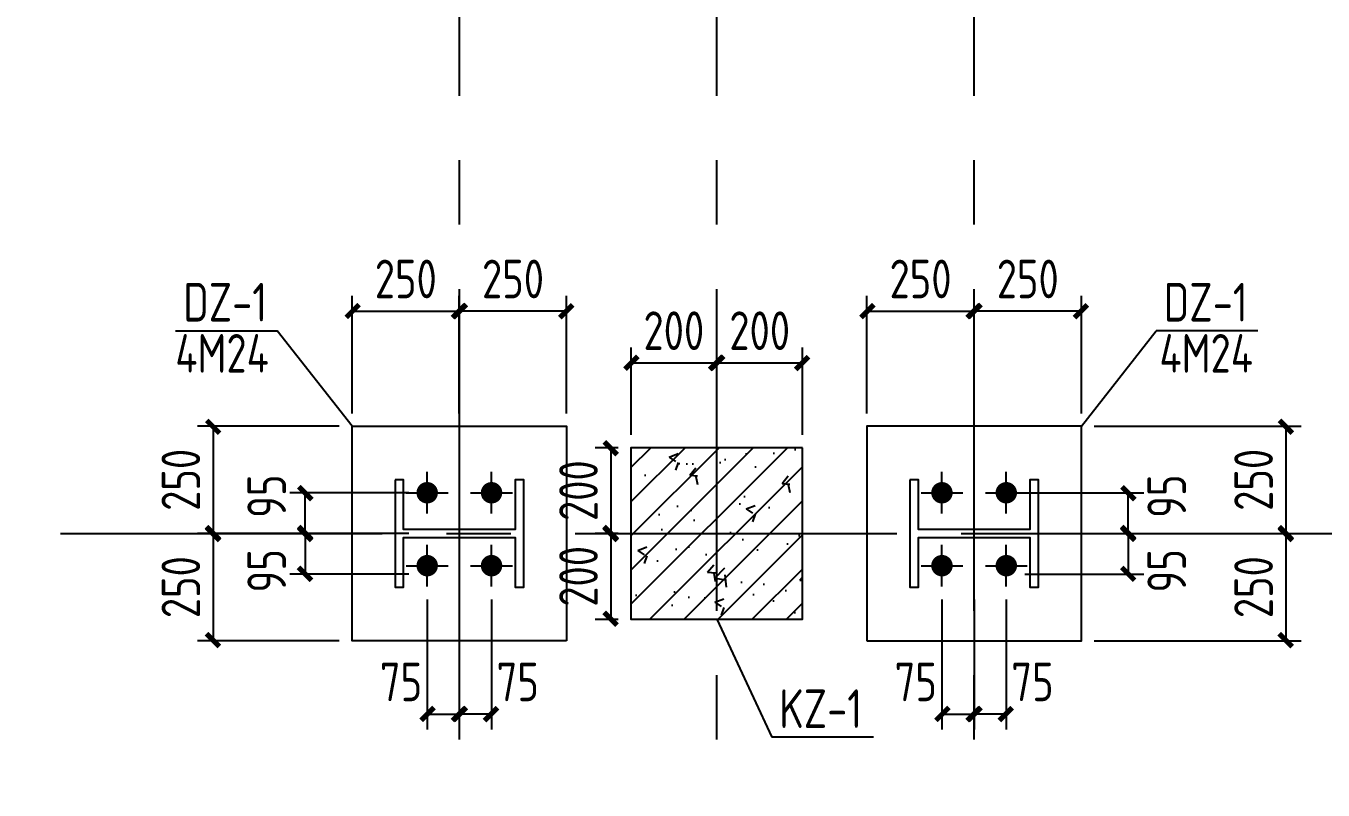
# Model space of a CAD drawing. Header units: millimetres. Extents: x 866309 to 879639, y 39442 to 44891.
# Drawn here: x 868730.6 to 868831.4, y 39650 to 39709.3 of the extents above; entities that cross this region are included whole.
import ezdxf

# ---------------------------------------------------------------- set-up
doc = ezdxf.new("R2010")
doc.units = ezdxf.units.MM
doc.header["$LTSCALE"] = 1000
doc.header["$MEASUREMENT"] = 0
doc.linetypes.add('CENTER', pattern=[2, 1.25, -0.25, 0.25, -0.25])
doc.linetypes.add('DOTE', pattern=[2.42, 2, -0.2, 0.02, -0.2])
for name, color, linetype in [('DIM', 7, 'Continuous'), ('DOTE', 1, 'DOTE'), ('M_Prof', 2, 'Continuous'), ('WINDOW', 4, 'Continuous'), ('柱集中标注', 2, 'Continuous'), ('标注', 7, 'Continuous'), ('檩条', 34, 'Continuous')]:
    doc.layers.add(name, color=color, linetype=linetype)
doc.styles.add('GBHZ', font='gbenor.shx', dxfattribs={"width": 0.9, "bigfont": 'gbcbig.shx'})
doc.dimstyles.new('Y30', dxfattribs={"dimscale": 0, "dimtxt": 3, "dimasz": 0.01, "dimexe": 1.2, "dimexo": 1, "dimgap": 1, "dimtad": 1, "dimdec": 0, "dimlfac": 30, "dimzin": 0, "dimdsep": 46, "dimtxsty": 'GBHZ', "dimblk1": 'DX', "dimblk2": 'DX', "dimsah": 1, "dimcen": 0.09, "dimdle": 1, "dimadec": 0, "dimazin": 0, "dimtfac": 1, "dimtdec": 0, "dimtix": 1, "dimtmove": 2, "dimatfit": 3, "dimldrblk": 'DX', "dimfxl": 0, "dimtolj": 1, "dimtzin": 0, "dimarcsym": 0})

# ---------------------------------------------------------------- blocks, each defined once
blk = doc.blocks.new('DX')
at = {"color": 0, "linetype": 'ByBlock', "const_width": 40}
blk.add_lwpolyline([(-54, -51), (46, 49)], dxfattribs=at)
blk = doc.blocks.new('*D2395')
at = {"layer": 'Defpoints', "color": 0, "transparency": 16777216}
for p in [(868764.28, 39687.17), (868755.95, 39678.22), (868764.28, 39678.22)]:
    blk.add_point(p, dxfattribs=at)
at = {"layer": 'dim', "color": 0, "lineweight": -2, "transparency": 16777216}
for p, q in [((868755.95, 39679.22), (868755.95, 39688.37)), ((868764.28, 39679.22), (868764.28, 39688.37)), ((868755.96, 39687.17), (868764.27, 39687.17))]:
    blk.add_line(p, q, dxfattribs=at)
at = {"layer": 'dim', "color": 0, "lineweight": -2, "transparency": 16777216, "xscale": 0.01, "yscale": 0.01, "zscale": 0.01, "rotation": 180}
blk.add_blockref('DX', (868755.95, 39687.17), dxfattribs=at)
at = {"layer": 'dim', "color": 0, "lineweight": -2, "transparency": 16777216, "xscale": 0.01, "yscale": 0.01, "zscale": 0.01}
blk.add_blockref('DX', (868764.28, 39687.17), dxfattribs=at)
at = {"layer": 'dim', "color": 0, "transparency": 16777216, "insert": (868760.12, 39689.67), "char_height": 3, "attachment_point": 5, "style": 'GBHZ'}
blk.add_mtext('\\A1;250', dxfattribs=at)
blk = doc.blocks.new('*D2396')
at = {"layer": 'Defpoints', "color": 0, "transparency": 16777216}
for p in [(868755.95, 39678.22), (868745.14, 39669.89), (868755.95, 39669.89)]:
    blk.add_point(p, dxfattribs=at)
at = {"layer": 'dim', "color": 0, "lineweight": -2, "transparency": 16777216}
for p, q in [((868754.95, 39678.22), (868743.94, 39678.22)), ((868745.14, 39678.21), (868745.14, 39669.9)), ((868754.95, 39669.89), (868743.94, 39669.89))]:
    blk.add_line(p, q, dxfattribs=at)
at = {"layer": 'dim', "color": 0, "lineweight": -2, "transparency": 16777216, "xscale": 0.01, "yscale": 0.01, "zscale": 0.01}
for p, rotation in [((868745.14, 39678.22), 90), ((868745.14, 39669.89), 270)]:
    blk.add_blockref('DX', p, dxfattribs=dict(at, rotation=rotation))
at = {"layer": 'dim', "color": 0, "transparency": 16777216, "insert": (868742.64, 39674.06), "char_height": 3, "attachment_point": 5, "rotation": 90, "style": 'GBHZ'}
blk.add_mtext('\\A1;250', dxfattribs=at)
blk = doc.blocks.new('*D2397')
at = {"layer": 'Defpoints', "color": 0, "transparency": 16777216}
for p in [(868755.95, 39669.89), (868745.14, 39661.56), (868755.95, 39661.56)]:
    blk.add_point(p, dxfattribs=at)
at = {"layer": 'dim', "color": 0, "lineweight": -2, "transparency": 16777216}
for p, q in [((868754.95, 39669.89), (868743.94, 39669.89)), ((868745.14, 39669.88), (868745.14, 39661.57)), ((868754.95, 39661.56), (868743.94, 39661.56))]:
    blk.add_line(p, q, dxfattribs=at)
at = {"layer": 'dim', "color": 0, "lineweight": -2, "transparency": 16777216, "xscale": 0.01, "yscale": 0.01, "zscale": 0.01}
for p, rotation in [((868745.14, 39669.89), 90), ((868745.14, 39661.56), 270)]:
    blk.add_blockref('DX', p, dxfattribs=dict(at, rotation=rotation))
at = {"layer": 'dim', "color": 0, "transparency": 16777216, "insert": (868742.64, 39665.72), "char_height": 3, "attachment_point": 5, "rotation": 90, "style": 'GBHZ'}
blk.add_mtext('\\A1;250', dxfattribs=at)
blk = doc.blocks.new('*D2398')
at = {"layer": 'Defpoints', "color": 0, "transparency": 16777216}
for p in [(868761.78, 39665.76), (868764.28, 39665.76), (868764.28, 39655.86)]:
    blk.add_point(p, dxfattribs=at)
at = {"layer": '标注', "color": 0, "lineweight": -2, "transparency": 16777216}
for p, q in [((868761.78, 39664.76), (868761.78, 39654.66)), ((868764.28, 39664.76), (868764.28, 39654.66)), ((868761.79, 39655.86), (868764.27, 39655.86))]:
    blk.add_line(p, q, dxfattribs=at)
at = {"layer": '标注', "color": 0, "lineweight": -2, "transparency": 16777216, "xscale": 0.01, "yscale": 0.01, "zscale": 0.01, "rotation": 180}
blk.add_blockref('DX', (868761.78, 39655.86), dxfattribs=at)
at = {"layer": '标注', "color": 0, "lineweight": -2, "transparency": 16777216, "xscale": 0.01, "yscale": 0.01, "zscale": 0.01}
blk.add_blockref('DX', (868764.28, 39655.86), dxfattribs=at)
at = {"layer": '标注', "color": 0, "transparency": 16777216, "insert": (868759.75, 39658.36), "char_height": 3, "attachment_point": 5, "style": 'GBHZ'}
blk.add_mtext('\\A1;75', dxfattribs=at)
blk = doc.blocks.new('*D2399')
at = {"layer": 'Defpoints', "color": 0, "transparency": 16777216}
for p in [(868764.28, 39687.17), (868764.28, 39678.22), (868772.62, 39678.22)]:
    blk.add_point(p, dxfattribs=at)
at = {"layer": 'dim', "color": 0, "lineweight": -2, "transparency": 16777216}
for p, q in [((868764.28, 39679.22), (868764.28, 39688.37)), ((868772.62, 39679.22), (868772.62, 39688.37)), ((868772.61, 39687.17), (868764.29, 39687.17))]:
    blk.add_line(p, q, dxfattribs=at)
at = {"layer": 'dim', "color": 0, "lineweight": -2, "transparency": 16777216, "xscale": 0.01, "yscale": 0.01, "zscale": 0.01, "rotation": 180}
blk.add_blockref('DX', (868764.28, 39687.17), dxfattribs=at)
at = {"layer": 'dim', "color": 0, "lineweight": -2, "transparency": 16777216, "xscale": 0.01, "yscale": 0.01, "zscale": 0.01}
blk.add_blockref('DX', (868772.62, 39687.17), dxfattribs=at)
at = {"layer": 'dim', "color": 0, "transparency": 16777216, "insert": (868768.45, 39689.67), "char_height": 3, "attachment_point": 5, "style": 'GBHZ'}
blk.add_mtext('\\A1;250', dxfattribs=at)
blk = doc.blocks.new('*D2394')
at = {"layer": 'Defpoints', "color": 0, "transparency": 16777216}
for p in [(868764.28, 39665.76), (868766.78, 39665.76), (868764.28, 39655.86)]:
    blk.add_point(p, dxfattribs=at)
at = {"layer": '标注', "color": 0, "lineweight": -2, "transparency": 16777216}
for p, q in [((868764.28, 39664.76), (868764.28, 39654.66)), ((868766.78, 39664.76), (868766.78, 39654.66)), ((868766.77, 39655.86), (868764.29, 39655.86))]:
    blk.add_line(p, q, dxfattribs=at)
at = {"layer": '标注', "color": 0, "lineweight": -2, "transparency": 16777216, "xscale": 0.01, "yscale": 0.01, "zscale": 0.01, "rotation": 180}
blk.add_blockref('DX', (868764.28, 39655.86), dxfattribs=at)
at = {"layer": '标注', "color": 0, "lineweight": -2, "transparency": 16777216, "xscale": 0.01, "yscale": 0.01, "zscale": 0.01}
blk.add_blockref('DX', (868766.78, 39655.86), dxfattribs=at)
at = {"layer": '标注', "color": 0, "transparency": 16777216, "insert": (868768.82, 39658.36), "char_height": 3, "attachment_point": 5, "style": 'GBHZ'}
blk.add_mtext('\\A1;75', dxfattribs=at)
blk = doc.blocks.new('*D2388')
at = {"layer": 'Defpoints', "color": 0, "transparency": 16777216}
for p in [(868804.28, 39687.17), (868804.28, 39678.22), (868812.62, 39678.22)]:
    blk.add_point(p, dxfattribs=at)
at = {"layer": 'dim', "color": 0, "lineweight": -2, "transparency": 16777216}
for p, q in [((868804.28, 39679.22), (868804.28, 39688.37)), ((868812.62, 39679.22), (868812.62, 39688.37)), ((868812.61, 39687.17), (868804.29, 39687.17))]:
    blk.add_line(p, q, dxfattribs=at)
at = {"layer": 'dim', "color": 0, "lineweight": -2, "transparency": 16777216, "xscale": 0.01, "yscale": 0.01, "zscale": 0.01, "rotation": 180}
blk.add_blockref('DX', (868804.28, 39687.17), dxfattribs=at)
at = {"layer": 'dim', "color": 0, "lineweight": -2, "transparency": 16777216, "xscale": 0.01, "yscale": 0.01, "zscale": 0.01}
blk.add_blockref('DX', (868812.62, 39687.17), dxfattribs=at)
at = {"layer": 'dim', "color": 0, "transparency": 16777216, "insert": (868808.45, 39689.67), "char_height": 3, "attachment_point": 5, "style": 'GBHZ'}
blk.add_mtext('\\A1;250', dxfattribs=at)
blk = doc.blocks.new('*D2389')
at = {"layer": 'Defpoints', "color": 0, "transparency": 16777216}
for p in [(868812.62, 39678.22), (868812.62, 39669.89), (868828.5, 39669.89)]:
    blk.add_point(p, dxfattribs=at)
at = {"layer": 'dim', "color": 0, "lineweight": -2, "transparency": 16777216}
for p, q in [((868813.62, 39678.22), (868829.7, 39678.22)), ((868828.5, 39678.21), (868828.5, 39669.9)), ((868813.62, 39669.89), (868829.7, 39669.89))]:
    blk.add_line(p, q, dxfattribs=at)
at = {"layer": 'dim', "color": 0, "lineweight": -2, "transparency": 16777216, "xscale": 0.01, "yscale": 0.01, "zscale": 0.01}
for p, rotation in [((868828.5, 39678.22), 90), ((868828.5, 39669.89), 270)]:
    blk.add_blockref('DX', p, dxfattribs=dict(at, rotation=rotation))
at = {"layer": 'dim', "color": 0, "transparency": 16777216, "insert": (868826, 39674.06), "char_height": 3, "attachment_point": 5, "rotation": 90, "style": 'GBHZ'}
blk.add_mtext('\\A1;250', dxfattribs=at)
blk = doc.blocks.new('*D2390')
at = {"layer": 'Defpoints', "color": 0, "transparency": 16777216}
for p in [(868812.62, 39669.89), (868812.62, 39661.56), (868828.5, 39661.56)]:
    blk.add_point(p, dxfattribs=at)
at = {"layer": 'dim', "color": 0, "lineweight": -2, "transparency": 16777216}
for p, q in [((868813.62, 39669.89), (868829.7, 39669.89)), ((868828.5, 39669.88), (868828.5, 39661.57)), ((868813.62, 39661.56), (868829.7, 39661.56))]:
    blk.add_line(p, q, dxfattribs=at)
at = {"layer": 'dim', "color": 0, "lineweight": -2, "transparency": 16777216, "xscale": 0.01, "yscale": 0.01, "zscale": 0.01}
for p, rotation in [((868828.5, 39669.89), 90), ((868828.5, 39661.56), 270)]:
    blk.add_blockref('DX', p, dxfattribs=dict(at, rotation=rotation))
at = {"layer": 'dim', "color": 0, "transparency": 16777216, "insert": (868826, 39665.72), "char_height": 3, "attachment_point": 5, "rotation": 90, "style": 'GBHZ'}
blk.add_mtext('\\A1;250', dxfattribs=at)
blk = doc.blocks.new('*D2391')
at = {"layer": 'Defpoints', "color": 0, "transparency": 16777216}
for p in [(868804.28, 39665.76), (868806.78, 39665.76), (868804.28, 39655.86)]:
    blk.add_point(p, dxfattribs=at)
at = {"layer": '标注', "color": 0, "lineweight": -2, "transparency": 16777216}
for p, q in [((868804.28, 39664.76), (868804.28, 39654.66)), ((868806.78, 39664.76), (868806.78, 39654.66)), ((868806.77, 39655.86), (868804.29, 39655.86))]:
    blk.add_line(p, q, dxfattribs=at)
at = {"layer": '标注', "color": 0, "lineweight": -2, "transparency": 16777216, "xscale": 0.01, "yscale": 0.01, "zscale": 0.01, "rotation": 180}
blk.add_blockref('DX', (868804.28, 39655.86), dxfattribs=at)
at = {"layer": '标注', "color": 0, "lineweight": -2, "transparency": 16777216, "xscale": 0.01, "yscale": 0.01, "zscale": 0.01}
blk.add_blockref('DX', (868806.78, 39655.86), dxfattribs=at)
at = {"layer": '标注', "color": 0, "transparency": 16777216, "insert": (868808.82, 39658.36), "char_height": 3, "attachment_point": 5, "style": 'GBHZ'}
blk.add_mtext('\\A1;75', dxfattribs=at)
blk = doc.blocks.new('*D2392')
at = {"layer": 'Defpoints', "color": 0, "transparency": 16777216}
for p in [(868804.28, 39687.17), (868795.95, 39678.22), (868804.28, 39678.22)]:
    blk.add_point(p, dxfattribs=at)
at = {"layer": 'dim', "color": 0, "lineweight": -2, "transparency": 16777216}
for p, q in [((868795.95, 39679.22), (868795.95, 39688.37)), ((868804.28, 39679.22), (868804.28, 39688.37)), ((868795.96, 39687.17), (868804.27, 39687.17))]:
    blk.add_line(p, q, dxfattribs=at)
at = {"layer": 'dim', "color": 0, "lineweight": -2, "transparency": 16777216, "xscale": 0.01, "yscale": 0.01, "zscale": 0.01, "rotation": 180}
blk.add_blockref('DX', (868795.95, 39687.17), dxfattribs=at)
at = {"layer": 'dim', "color": 0, "lineweight": -2, "transparency": 16777216, "xscale": 0.01, "yscale": 0.01, "zscale": 0.01}
blk.add_blockref('DX', (868804.28, 39687.17), dxfattribs=at)
at = {"layer": 'dim', "color": 0, "transparency": 16777216, "insert": (868800.12, 39689.67), "char_height": 3, "attachment_point": 5, "style": 'GBHZ'}
blk.add_mtext('\\A1;250', dxfattribs=at)
blk = doc.blocks.new('*D2393')
at = {"layer": 'Defpoints', "color": 0, "transparency": 16777216}
for p in [(868801.78, 39665.76), (868804.28, 39665.76), (868804.28, 39655.86)]:
    blk.add_point(p, dxfattribs=at)
at = {"layer": '标注', "color": 0, "lineweight": -2, "transparency": 16777216}
for p, q in [((868801.78, 39664.76), (868801.78, 39654.66)), ((868804.28, 39664.76), (868804.28, 39654.66)), ((868801.79, 39655.86), (868804.27, 39655.86))]:
    blk.add_line(p, q, dxfattribs=at)
at = {"layer": '标注', "color": 0, "lineweight": -2, "transparency": 16777216, "xscale": 0.01, "yscale": 0.01, "zscale": 0.01, "rotation": 180}
blk.add_blockref('DX', (868801.78, 39655.86), dxfattribs=at)
at = {"layer": '标注', "color": 0, "lineweight": -2, "transparency": 16777216, "xscale": 0.01, "yscale": 0.01, "zscale": 0.01}
blk.add_blockref('DX', (868804.28, 39655.86), dxfattribs=at)
at = {"layer": '标注', "color": 0, "transparency": 16777216, "insert": (868799.75, 39658.36), "char_height": 3, "attachment_point": 5, "style": 'GBHZ'}
blk.add_mtext('\\A1;75', dxfattribs=at)
blk = doc.blocks.new('*D2384')
at = {"layer": 'Defpoints', "color": 0, "transparency": 16777216}
for p in [(868784.28, 39683.15), (868777.62, 39676.56), (868784.28, 39676.56)]:
    blk.add_point(p, dxfattribs=at)
at = {"layer": 'dim', "color": 0, "lineweight": -2, "transparency": 16777216}
for p, q in [((868777.62, 39677.56), (868777.62, 39684.35)), ((868784.28, 39677.56), (868784.28, 39684.35)), ((868777.63, 39683.15), (868784.27, 39683.15))]:
    blk.add_line(p, q, dxfattribs=at)
at = {"layer": 'dim', "color": 0, "lineweight": -2, "transparency": 16777216, "xscale": 0.01, "yscale": 0.01, "zscale": 0.01, "rotation": 180}
blk.add_blockref('DX', (868777.62, 39683.15), dxfattribs=at)
at = {"layer": 'dim', "color": 0, "lineweight": -2, "transparency": 16777216, "xscale": 0.01, "yscale": 0.01, "zscale": 0.01}
blk.add_blockref('DX', (868784.28, 39683.15), dxfattribs=at)
at = {"layer": 'dim', "color": 0, "transparency": 16777216, "insert": (868780.95, 39685.65), "char_height": 3, "attachment_point": 5, "style": 'GBHZ'}
blk.add_mtext('\\A1;200', dxfattribs=at)
blk = doc.blocks.new('*D2385')
at = {"layer": 'Defpoints', "color": 0, "transparency": 16777216}
for p in [(868790.95, 39683.15), (868784.28, 39676.56), (868790.95, 39676.56)]:
    blk.add_point(p, dxfattribs=at)
at = {"layer": 'dim', "color": 0, "lineweight": -2, "transparency": 16777216}
for p, q in [((868784.28, 39677.56), (868784.28, 39684.35)), ((868790.95, 39677.56), (868790.95, 39684.35)), ((868784.29, 39683.15), (868790.94, 39683.15))]:
    blk.add_line(p, q, dxfattribs=at)
at = {"layer": 'dim', "color": 0, "lineweight": -2, "transparency": 16777216, "xscale": 0.01, "yscale": 0.01, "zscale": 0.01, "rotation": 180}
blk.add_blockref('DX', (868784.28, 39683.15), dxfattribs=at)
at = {"layer": 'dim', "color": 0, "lineweight": -2, "transparency": 16777216, "xscale": 0.01, "yscale": 0.01, "zscale": 0.01}
blk.add_blockref('DX', (868790.95, 39683.15), dxfattribs=at)
at = {"layer": 'dim', "color": 0, "transparency": 16777216, "insert": (868787.62, 39685.65), "char_height": 3, "attachment_point": 5, "style": 'GBHZ'}
blk.add_mtext('\\A1;200', dxfattribs=at)
blk = doc.blocks.new('*D2386')
at = {"layer": 'Defpoints', "color": 0, "transparency": 16777216}
for p in [(868777.62, 39676.56), (868776.04, 39669.89), (868777.62, 39669.89)]:
    blk.add_point(p, dxfattribs=at)
at = {"layer": 'dim', "color": 0, "lineweight": -2, "transparency": 16777216}
for p, q in [((868776.62, 39676.56), (868774.84, 39676.56)), ((868776.04, 39676.55), (868776.04, 39669.9)), ((868776.62, 39669.89), (868774.84, 39669.89))]:
    blk.add_line(p, q, dxfattribs=at)
at = {"layer": 'dim', "color": 0, "lineweight": -2, "transparency": 16777216, "xscale": 0.01, "yscale": 0.01, "zscale": 0.01}
for p, rotation in [((868776.04, 39676.56), 90), ((868776.04, 39669.89), 270)]:
    blk.add_blockref('DX', p, dxfattribs=dict(at, rotation=rotation))
at = {"layer": 'dim', "color": 0, "transparency": 16777216, "insert": (868773.54, 39673.22), "char_height": 3, "attachment_point": 5, "rotation": 90, "style": 'GBHZ'}
blk.add_mtext('\\A1;200', dxfattribs=at)
blk = doc.blocks.new('*D2387')
at = {"layer": 'Defpoints', "color": 0, "transparency": 16777216}
for p in [(868777.62, 39669.89), (868776.04, 39663.22), (868777.62, 39663.22)]:
    blk.add_point(p, dxfattribs=at)
at = {"layer": 'dim', "color": 0, "lineweight": -2, "transparency": 16777216}
for p, q in [((868776.62, 39669.89), (868774.84, 39669.89)), ((868776.04, 39669.88), (868776.04, 39663.23)), ((868776.62, 39663.22), (868774.84, 39663.22))]:
    blk.add_line(p, q, dxfattribs=at)
at = {"layer": 'dim', "color": 0, "lineweight": -2, "transparency": 16777216, "xscale": 0.01, "yscale": 0.01, "zscale": 0.01}
for p, rotation in [((868776.04, 39669.89), 90), ((868776.04, 39663.22), 270)]:
    blk.add_blockref('DX', p, dxfattribs=dict(at, rotation=rotation))
at = {"layer": 'dim', "color": 0, "transparency": 16777216, "insert": (868773.54, 39666.56), "char_height": 3, "attachment_point": 5, "rotation": 90, "style": 'GBHZ'}
blk.add_mtext('\\A1;200', dxfattribs=at)
blk = doc.blocks.new('*D2400')
at = {"layer": 'Defpoints', "color": 0, "transparency": 16777216}
for p in [(868752.3, 39673.06), (868761.35, 39673.06), (868761.35, 39669.89)]:
    blk.add_point(p, dxfattribs=at)
at = {"layer": 'dim', "color": 0, "lineweight": -2, "transparency": 16777216}
for p, q in [((868760.35, 39673.06), (868751.1, 39673.06)), ((868752.3, 39669.9), (868752.3, 39673.05)), ((868760.35, 39669.89), (868751.1, 39669.89))]:
    blk.add_line(p, q, dxfattribs=at)
at = {"layer": 'dim', "color": 0, "lineweight": -2, "transparency": 16777216, "xscale": 0.01, "yscale": 0.01, "zscale": 0.01}
for p, rotation in [((868752.3, 39673.06), 90), ((868752.3, 39669.89), 270)]:
    blk.add_blockref('DX', p, dxfattribs=dict(at, rotation=rotation))
at = {"layer": 'dim', "color": 0, "transparency": 16777216, "insert": (868749.31, 39672.79), "char_height": 3, "attachment_point": 5, "rotation": 90, "style": 'GBHZ'}
blk.add_mtext('\\A1;95', dxfattribs=at)
blk = doc.blocks.new('*D2401')
at = {"layer": 'Defpoints', "color": 0, "transparency": 16777216}
for p in [(868761.35, 39669.89), (868752.3, 39666.72), (868761.35, 39666.72)]:
    blk.add_point(p, dxfattribs=at)
at = {"layer": 'dim', "color": 0, "lineweight": -2, "transparency": 16777216}
for p, q in [((868760.35, 39669.89), (868751.1, 39669.89)), ((868752.3, 39669.88), (868752.3, 39666.73)), ((868760.35, 39666.72), (868751.1, 39666.72))]:
    blk.add_line(p, q, dxfattribs=at)
at = {"layer": 'dim', "color": 0, "lineweight": -2, "transparency": 16777216, "xscale": 0.01, "yscale": 0.01, "zscale": 0.01}
for p, rotation in [((868752.3, 39669.89), 90), ((868752.3, 39666.72), 270)]:
    blk.add_blockref('DX', p, dxfattribs=dict(at, rotation=rotation))
at = {"layer": 'dim', "color": 0, "transparency": 16777216, "insert": (868749.31, 39666.99), "char_height": 3, "attachment_point": 5, "rotation": 90, "style": 'GBHZ'}
blk.add_mtext('\\A1;95', dxfattribs=at)
blk = doc.blocks.new('*D2402')
at = {"layer": 'Defpoints', "color": 0, "transparency": 16777216}
for p in [(868807.22, 39673.06), (868816.26, 39673.06), (868807.22, 39669.89)]:
    blk.add_point(p, dxfattribs=at)
at = {"layer": 'dim', "color": 0, "lineweight": -2, "transparency": 16777216}
for p, q in [((868808.22, 39673.06), (868817.46, 39673.06)), ((868816.26, 39669.9), (868816.26, 39673.05)), ((868808.22, 39669.89), (868817.46, 39669.89))]:
    blk.add_line(p, q, dxfattribs=at)
at = {"layer": 'dim', "color": 0, "lineweight": -2, "transparency": 16777216, "xscale": 0.01, "yscale": 0.01, "zscale": 0.01}
for p, rotation in [((868816.26, 39673.06), 90), ((868816.26, 39669.89), 270)]:
    blk.add_blockref('DX', p, dxfattribs=dict(at, rotation=rotation))
at = {"layer": 'dim', "color": 0, "transparency": 16777216, "insert": (868819.25, 39672.79), "char_height": 3, "attachment_point": 5, "rotation": 90, "style": 'GBHZ'}
blk.add_mtext('\\A1;95', dxfattribs=at)
blk = doc.blocks.new('*D2403')
at = {"layer": 'Defpoints', "color": 0, "transparency": 16777216}
for p in [(868807.22, 39669.89), (868807.22, 39666.72), (868816.26, 39666.72)]:
    blk.add_point(p, dxfattribs=at)
at = {"layer": 'dim', "color": 0, "lineweight": -2, "transparency": 16777216}
for p, q in [((868808.22, 39669.89), (868817.46, 39669.89)), ((868816.26, 39669.88), (868816.26, 39666.73)), ((868808.22, 39666.72), (868817.46, 39666.72))]:
    blk.add_line(p, q, dxfattribs=at)
at = {"layer": 'dim', "color": 0, "lineweight": -2, "transparency": 16777216, "xscale": 0.01, "yscale": 0.01, "zscale": 0.01}
for p, rotation in [((868816.26, 39669.89), 90), ((868816.26, 39666.72), 270)]:
    blk.add_blockref('DX', p, dxfattribs=dict(at, rotation=rotation))
at = {"layer": 'dim', "color": 0, "transparency": 16777216, "insert": (868819.25, 39666.99), "char_height": 3, "attachment_point": 5, "rotation": 90, "style": 'GBHZ'}
blk.add_mtext('\\A1;95', dxfattribs=at)

msp = doc.modelspace()

# ---------------------------------------------------------------- hatches: boundary and pattern name
at = {"layer": 'WINDOW'}
h = msp.add_hatch(dxfattribs=at)
h.set_pattern_fill('ANSI31', color=256, scale=15, style=0)
h.set_pattern_definition([(45, (0, 153.3333), (-1.3258252147, 1.3258252147), [])])
h.paths.add_polyline_path([(868790.95, 39676.557), (868777.616, 39676.557), (868777.616, 39663.223), (868790.95, 39663.223)])
h = msp.add_hatch(dxfattribs=at)
h.set_pattern_fill('AR-CONC', color=256, style=0)
h.set_pattern_definition([(50, (0, 153.3333), (7.172601826, -0.62752135), [0.75, -8.25]), (355, (0, 153.333), (-1.387513336, 7.52192134), [0.6, -6.6]), (100.4514, (0.598, 153.281), (5.785093817, 6.89439542), [0.6374019, -7.01142112]), (46.1842, (0, 155.333), (10.67241049, -1.65519014), [1.125, -12.375]), (96.6356, (0.889, 155.195), (9.34662706, 9.74117871), [0.95610288, -10.51713]), (351.1842, (0, 155.333), (9.34661945, 9.74118601), [0.9, -9.9]), (21, (1, 154.8333), (5.96907052, -4.026188907), [0.75, -8.25]), (326, (1, 154.833), (2.43315332, 7.25150045), [0.6, -6.6]), (71.4514, (1.4974, 154.498), (8.402226286, 3.225304967), [0.6374019, -7.01142112]), (37.5, (0, 153.3333), (0.121598553, 3.328938538), [0, -6.52, 0, -6.7, 0, -6.625]), (7.5, (0, 153.3333), (2.630695374, 3.944117119), [0, -3.82, 0, -6.37, 0, -2.525]), (327.5, (-2.23, 153.3333), (5.338224362, -0.225548717), [0, -2.5, 0, -7.8, 0, -10.35]), (317.5, (-3.23, 153.3333), (5.831861693, 1.001049823), [0, -3.25, 0, -5.18, 0, -7.35])])
h.paths.add_polyline_path([(868790.95, 39676.557), (868777.616, 39676.557), (868777.616, 39663.223), (868790.95, 39663.223)])

# ---------------------------------------------------------------- linework, layer by layer
for p, q in [((868761.783, 39671.432), (868761.783, 39674.682)), ((868766.783, 39671.432), (868766.783, 39674.682)), ((868801.783, 39671.432), (868801.783, 39674.682)), ((868806.783, 39671.432), (868806.783, 39674.682)), ((868760.158, 39673.057), (868763.408, 39673.057)), ((868765.158, 39673.057), (868768.408, 39673.057)), ((868800.158, 39673.057), (868803.408, 39673.057)), ((868805.158, 39673.057), (868808.408, 39673.057)), ((868761.783, 39665.765), (868761.783, 39669.015)), ((868766.783, 39665.765), (868766.783, 39669.015)), ((868801.783, 39665.765), (868801.783, 39669.015)), ((868806.783, 39665.765), (868806.783, 39669.015)), ((868760.158, 39667.39), (868763.408, 39667.39)), ((868765.158, 39667.39), (868768.408, 39667.39)), ((868800.158, 39667.39), (868803.408, 39667.39)), ((868805.158, 39667.39), (868808.408, 39667.39))]:
    msp.add_line(p, q)
for points in [[(868772.616, 39661.557), (868755.95, 39661.557), (868755.95, 39678.223), (868772.616, 39678.223)], [(868795.95, 39661.557), (868812.616, 39661.557), (868812.616, 39678.223), (868795.95, 39678.223)], [(868790.95, 39676.557), (868777.616, 39676.557), (868777.616, 39663.223), (868790.95, 39663.223)]]:
    msp.add_lwpolyline(points, close=True)
at = {"layer": 'dim', "const_width": 0.833}
for points in [[(868761.783, 39673.473, 1), (868761.783, 39672.64, 1)], [(868766.783, 39673.473, 1), (868766.783, 39672.64, 1)], [(868801.783, 39673.473, 1), (868801.783, 39672.64, 1)], [(868806.783, 39673.473, 1), (868806.783, 39672.64, 1)], [(868761.783, 39667.807, 1), (868761.783, 39666.973, 1)], [(868766.783, 39667.807, 1), (868766.783, 39666.973, 1)], [(868801.783, 39667.807, 1), (868801.783, 39666.973, 1)], [(868806.783, 39667.807, 1), (868806.783, 39666.973, 1)]]:
    msp.add_lwpolyline(points, format="xyb", close=True, dxfattribs=at)
at = {"layer": 'DOTE', "linetype": 'CENTER', "ltscale": 0.02}
for p, q in [((868764.283, 39503.89), (868764.283, 39985.89)), ((868784.283, 39503.89), (868784.283, 39985.89)), ((868804.283, 39503.89), (868804.283, 39985.89)), ((868533.283, 39669.89), (869035.283, 39669.89))]:
    msp.add_line(p, q, dxfattribs=at)
at = {"layer": 'M_Prof'}
for points in [[(868759.283, 39674.057), (868759.283, 39665.723), (868759.95, 39665.723), (868759.95, 39669.59), (868768.616, 39669.59), (868768.616, 39665.723), (868769.283, 39665.723), (868769.283, 39674.057), (868768.616, 39674.057), (868768.616, 39670.19), (868759.95, 39670.19), (868759.95, 39674.057)], [(868799.283, 39674.057), (868799.283, 39665.723), (868799.95, 39665.723), (868799.95, 39669.59), (868808.616, 39669.59), (868808.616, 39665.723), (868809.283, 39665.723), (868809.283, 39674.057), (868808.616, 39674.057), (868808.616, 39670.19), (868799.95, 39670.19), (868799.95, 39674.057)]]:
    msp.add_lwpolyline(points, close=True, dxfattribs=at)
at = {"layer": '檩条'}
for p, q in [((868742.229, 39685.643), (868750.127, 39685.643)), ((868755.95, 39678.223), (868750.127, 39685.643)), ((868812.616, 39678.223), (868818.439, 39685.643)), ((868826.337, 39685.643), (868818.439, 39685.643)), ((868784.283, 39663.223), (868788.561, 39654.058)), ((868796.459, 39654.058), (868788.561, 39654.058))]:
    msp.add_line(p, q, dxfattribs=at)

# ---------------------------------------------------------------- texts
at = {"layer": '柱集中标注', "style": 'GBHZ', "width": 0.9}
for s, p in [('DZ-1', (868742.825, 39686.364)), ('DZ-1', (868819.021, 39686.364)), ('4M24', (868742.206, 39682.392)), ('4M24', (868818.68, 39682.392)), ('KZ-1', (868789.142, 39654.779))]:
    msp.add_text(s, height=3, dxfattribs=at).set_placement(p)

# ---------------------------------------------------------------- dimensions: what is measured, and where the dimension line sits
at = {"layer": 'dim'}
for base, p1, p2, picture, middle in [((868764.283, 39687.169), (868755.95, 39678.223), (868764.283, 39678.223), '*D2395', (868760.116, 39689.669)), ((868804.283, 39687.169), (868795.95, 39678.223), (868804.283, 39678.223), '*D2392', (868800.116, 39689.669)), ((868784.283, 39683.148), (868777.616, 39676.557), (868784.283, 39676.557), '*D2384', (868780.95, 39685.648)), ((868790.95, 39683.148), (868784.283, 39676.557), (868790.95, 39676.557), '*D2385', (868787.616, 39685.648))]:
    dim = msp.add_linear_dim(base=base, p1=p1, p2=p2, dimstyle='Y30', override={"dimscale": 1}, dxfattribs=at)
    dim.commit()
    dim.dimension.update_dxf_attribs({"geometry": picture, "text_midpoint": middle})
for base, p1, p2, angle, picture, middle in [((868764.283, 39687.169), (868772.616, 39678.223), (868764.283, 39678.223), 180, '*D2399', (868768.45, 39689.669)), ((868804.283, 39687.169), (868812.616, 39678.223), (868804.283, 39678.223), 180, '*D2388', (868808.45, 39689.669)), ((868745.142, 39669.89), (868755.95, 39678.223), (868755.95, 39669.89), 270, '*D2396', (868742.642, 39674.057)), ((868828.496, 39669.89), (868812.616, 39678.223), (868812.616, 39669.89), 270, '*D2389', (868825.996, 39674.057)), ((868776.04, 39669.89), (868777.616, 39676.557), (868777.616, 39669.89), 90, '*D2386', (868773.54, 39673.223)), ((868745.142, 39661.557), (868755.95, 39669.89), (868755.95, 39661.557), 270, '*D2397', (868742.642, 39665.723)), ((868776.04, 39663.223), (868777.616, 39669.89), (868777.616, 39663.223), 90, '*D2387', (868773.54, 39666.557)), ((868828.496, 39661.557), (868812.616, 39669.89), (868812.616, 39661.557), 270, '*D2390', (868825.996, 39665.723))]:
    dim = msp.add_linear_dim(base=base, p1=p1, p2=p2, angle=angle, dimstyle='Y30', override={"dimscale": 1}, dxfattribs=at)
    dim.commit()
    dim.dimension.update_dxf_attribs({"geometry": picture, "text_midpoint": middle})
for base, p1, p2, angle, picture, middle in [((868752.305, 39673.057), (868761.349, 39669.89), (868761.349, 39673.057), 270, '*D2400', (868749.311, 39672.795)), ((868816.261, 39673.057), (868807.217, 39669.89), (868807.217, 39673.057), 270, '*D2402', (868819.255, 39672.795)), ((868752.305, 39666.723), (868761.349, 39669.89), (868761.349, 39666.723), 90, '*D2401', (868749.311, 39666.985)), ((868816.261, 39666.723), (868807.217, 39669.89), (868807.217, 39666.723), 90, '*D2403', (868819.255, 39666.985))]:
    dim = msp.add_linear_dim(base=base, p1=p1, p2=p2, angle=angle, dimstyle='Y30', override={"dimscale": 1}, dxfattribs=at)
    dim.commit()
    dim.dimension.update_dxf_attribs({"geometry": picture, "text_midpoint": middle, "dimtype": 160})
at = {"layer": '标注'}
for base, p1, p2, picture, middle in [((868764.283, 39655.862), (868761.783, 39665.765), (868764.283, 39665.765), '*D2398', (868759.746, 39658.362)), ((868804.283, 39655.862), (868801.783, 39665.765), (868804.283, 39665.765), '*D2393', (868799.746, 39658.362))]:
    dim = msp.add_linear_dim(base=base, p1=p1, p2=p2, angle=180, dimstyle='Y30', override={"dimscale": 1}, dxfattribs=at)
    dim.commit()
    dim.dimension.update_dxf_attribs({"geometry": picture, "text_midpoint": middle, "dimtype": 160})
for base, p1, p2, picture, middle in [((868764.283, 39655.862), (868766.783, 39665.765), (868764.283, 39665.765), '*D2394', (868768.819, 39658.362)), ((868804.283, 39655.862), (868806.783, 39665.765), (868804.283, 39665.765), '*D2391', (868808.819, 39658.362))]:
    dim = msp.add_linear_dim(base=base, p1=p1, p2=p2, dimstyle='Y30', override={"dimscale": 1}, dxfattribs=at)
    dim.commit()
    dim.dimension.update_dxf_attribs({"geometry": picture, "text_midpoint": middle, "dimtype": 160})

doc.saveas('drawing.dxf')
